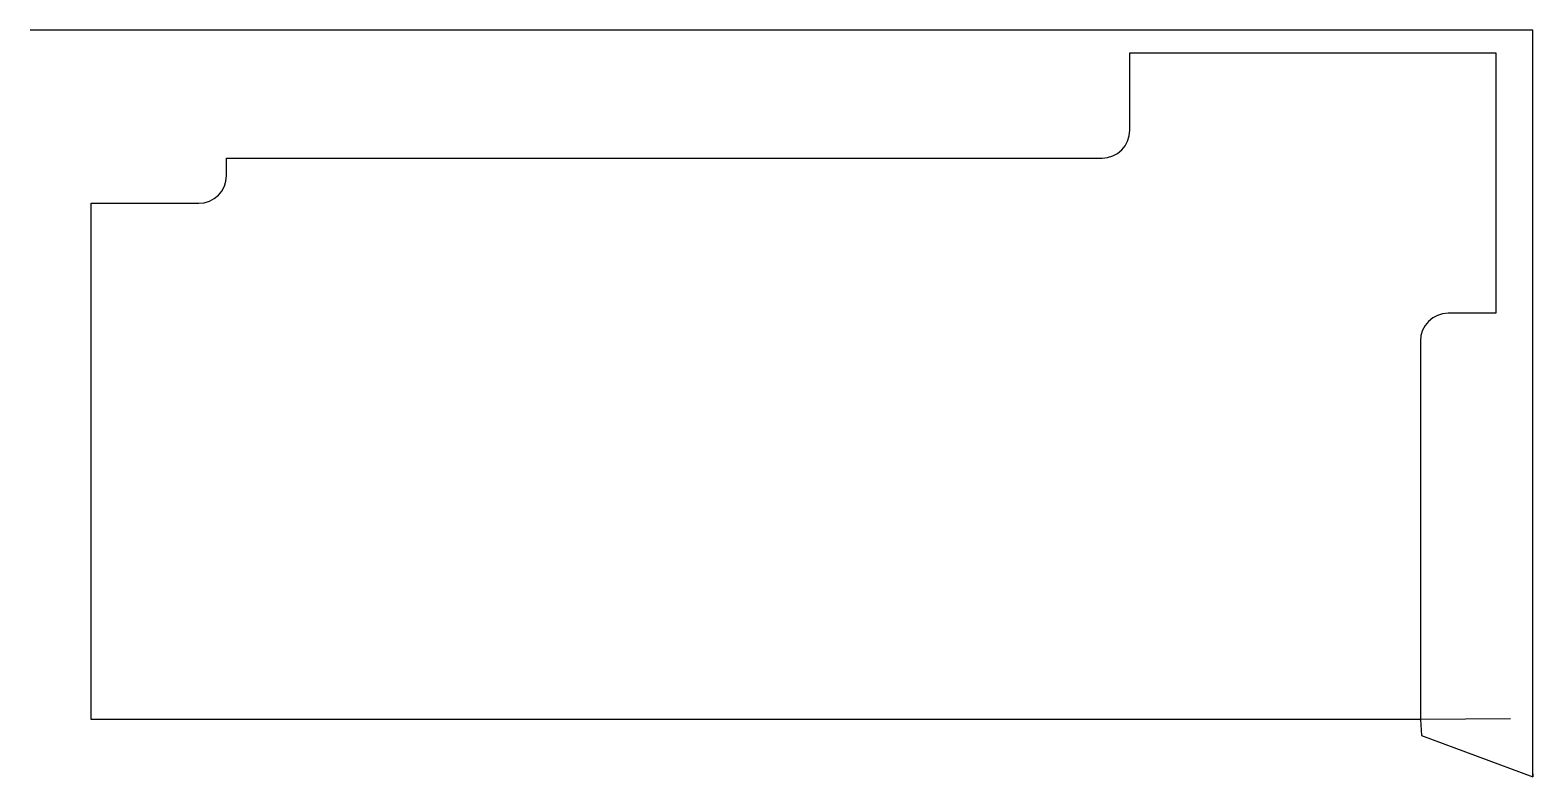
# Model space of a CAD drawing. Header units: metres. Extents: x 2 to 501, y 1084 to 1332.
import ezdxf

# ---------------------------------------------------------------- set-up
doc = ezdxf.new("R2010")
doc.units = ezdxf.units.M

msp = doc.modelspace()

# ---------------------------------------------------------------- linework, layer by layer
at = {"layer": 'TOOL_0'}
for p, q in [((2.536, 1332.178), (1.536, 1332.178)), ((500.674, 1332.178), (2.536, 1332.178)), ((500.674, 1085.119), (500.674, 1332.178)), ((366.8, 1298.895), (366.8, 1324.645)), ((366.8, 1324.645), (488.3, 1324.645)), ((488.3, 1324.645), (488.3, 1238.145)), ((66.8, 1283.895), (66.8, 1289.645)), ((66.8, 1289.645), (357.55, 1289.645)), ((21.8, 1103.145), (21.8, 1274.645)), ((21.8, 1274.645), (57.55, 1274.645)), ((488.3, 1238.145), (472.55, 1238.145)), ((463.3, 1228.895), (463.3, 1103.145)), ((463.3, 1103.145), (21.8, 1103.145)), ((493.258, 1103.463), (463.3, 1103.145)), ((463.3, 1103.145), (463.615, 1097.938)), ((463.615, 1097.938), (500.674, 1084.119)), ((500.674, 1084.119), (500.674, 1085.119)), ((500.674, 1085.119), (500.674, 1084.119)), ((500.674, 1084.119), (500.674, 1085.119))]:
    msp.add_line(p, q, dxfattribs=at)
for centre, start, end in [((357.55, 1298.895), 270, 0), ((57.55, 1283.895), 270, 0), ((472.55, 1228.895), 90, 180)]:
    msp.add_arc(centre, 9.25, start, end, dxfattribs=at)

doc.saveas('drawing.dxf')
